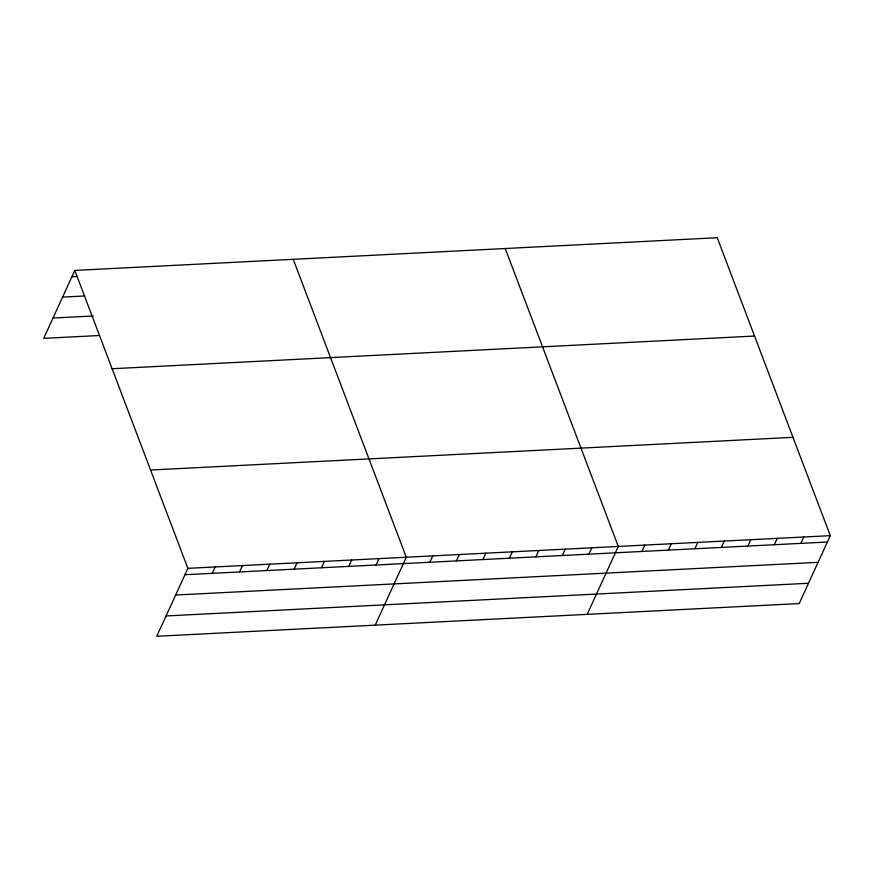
<?xml version="1.0" encoding="UTF-8"?>
<svg xmlns="http://www.w3.org/2000/svg" width="874" height="874" viewBox="0 0 874 874"><rect width="100%" height="100%" fill="white"/><g stroke="black" fill="none" stroke-linecap="round" stroke-linejoin="round"><path stroke-width="1.31" d="M74.803 270.427L187.866 568.34L156.763 636.272L799.197 603.573L830.3 535.653L717.237 237.728L74.803 270.427L43.7 338.347L98.303 335.572M212.251 573.333L215.168 566.953M239.552 571.935L242.469 565.565M266.854 570.547L269.771 564.178M294.156 569.16L297.084 562.79M321.468 567.772L324.385 561.392M348.77 566.385L351.687 560.005M376.071 564.986L378.988 558.617M375.197 625.161L406.29 557.23L293.227 259.305M429.877 562.255L432.794 555.875M456.37 560.9L459.298 554.531M482.874 559.557L485.791 553.176M509.378 558.202L512.295 551.833M535.882 556.858L538.799 550.489M562.375 555.503L565.292 549.134M588.879 554.16L591.796 547.79M587.197 614.367L618.3 546.436L505.227 248.522M641.877 551.461L644.794 545.092M668.381 550.117L671.298 543.737M694.885 548.763L697.802 542.393M721.378 547.419L724.295 541.039M747.882 546.064L750.799 539.695M774.386 544.721L777.303 538.34M800.879 543.366L803.796 536.997M71.886 276.796L77.087 276.534M62.578 297.105L84.68 295.98M52.997 318.038L93.31 315.984M112.112 368.741L754.546 336.042M150.557 470.026L792.991 437.339M187.866 568.34L830.3 535.653M184.949 574.721L827.383 542.022M175.641 595.03L818.086 562.332M166.06 615.962L808.505 583.264"/></g></svg>
